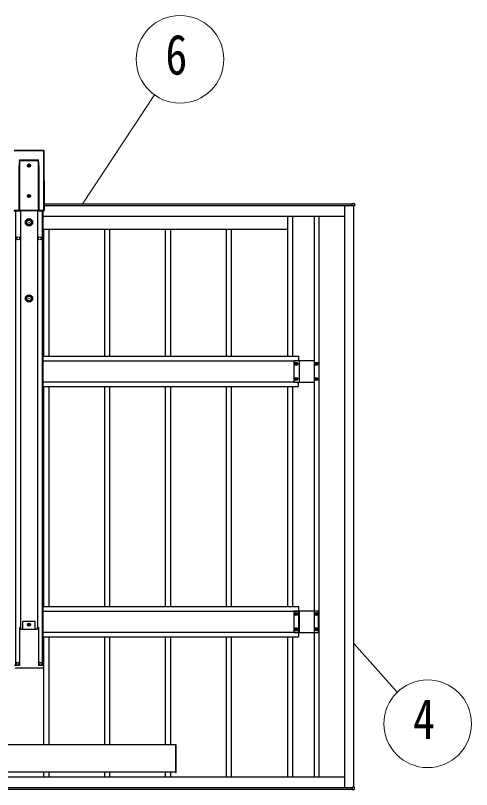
# Model space of a CAD drawing. Units: millimetres, scale not verified. Extents: x -16820 to 16820, y -11880 to 11880.
# Drawn here: x -1541 to -42, y -1474 to 1069 of the extents above; entities that cross this region are included whole.
import ezdxf
from ezdxf.enums import TextEntityAlignment as Align

# ---------------------------------------------------------------- set-up
doc = ezdxf.new("R2010")
doc.units = ezdxf.units.MM
doc.header["$LTSCALE"] = 60
doc.layers.add('0-5_YKK_A1', color=4, linetype='Continuous')
doc.layers.add('0-6_YKK_D', color=6, linetype='Continuous', lineweight=18)
doc.styles.add('ＭＳ ゴシック', font='')
doc.styles.get('ＭＳ ゴシック').set_extended_font_data('MS Gothic')

msp = doc.modelspace()

# ---------------------------------------------------------------- linework, layer by layer
at = {"layer": '0-5_YKK_A1'}
for p, q in [((-1447.59, 625.28), (-1545.1, 625.28)), ((-1447.59, 625.28), (-1545.1, 625.28)), ((-1544.62, 624.8), (-1448.07, 624.8)), ((-1448.07, 624.27), (-1544.62, 624.27)), ((-1448.07, 624.8), (-1447.59, 625.28)), ((-1448.07, 624.8), (-1448.07, 624.27)), ((-1447.44, 428.09), (-1448.07, 624.27)), ((-1447.59, 625.28), (-1447.59, 625.28)), ((-1447.09, 624.78), (-1447.57, 624.3)), ((-1447.57, 624.3), (-1446.94, 428.12)), ((-1446.46, 427.64), (-1447.09, 624.78)), ((-1446.46, 427.64), (-1447.09, 624.78)), ((-1447.09, 624.78), (-1447.09, 624.78)), ((-1465.29, 591.58), (-1527.41, 591.58)), ((-1527.41, 591.58), (-1527.41, 428.65)), ((-1527.4, 594.19), (-1465.29, 594.19)), ((-1465.29, 428.65), (-1465.29, 591.58)), ((-1528.88, 428.2), (-1528.4, 574.98)), ((-1527.91, 574.96), (-1528.38, 428.17)), ((-1527.91, 428.65), (-1527.91, 574.96)), ((-1495.87, 577.05), (-1495.87, 578.01)), ((-1464.79, 574.96), (-1464.79, 428.65)), ((-1464.32, 428.17), (-1464.79, 574.96)), ((-1464.29, 574.98), (-1463.82, 428.2)), ((-1495.87, 477.05), (-1495.87, 478.01)), ((-1446.53, 449.45), (-434.85, 449.45)), ((-1446.51, 444.45), (-434.85, 444.45)), ((-1446.51, 444.43), (-436.85, 444.43)), ((-458.35, -1467.46), (-458.35, 443.96)), ((-458.35, 443.96), (-433.35, 443.96)), ((-436.85, 444.43), (-436.85, 443.96)), ((-434.85, 450.97), (-427.32, 450.51)), ((-434.85, 450.47), (-434.85, 450.97)), ((-434.85, 444.57), (-434.85, 450.47)), ((-433.85, 443.96), (-433.85, 444.27)), ((-433.35, 442.77), (-433.35, 443.97)), ((-433.03, 442.77), (-433.35, 442.77)), ((-427.32, 442.77), (-433.03, 442.77)), ((-428.35, -1466.26), (-428.35, 442.77)), ((-1545.73, 427.14), (-1524.97, 427.14)), ((-1545.73, 427.14), (-1524.97, 427.14)), ((-1545.25, 428.09), (-1528.87, 428.09)), ((-1527.93, 427.62), (-1545.25, 427.62)), ((-1540.15, 427.14), (-1540.15, -1065.98)), ((-1528.38, 428.17), (-1527.91, 428.65)), ((-1527.41, 428.15), (-1527.93, 427.62)), ((-1527.41, 428.65), (-1465.29, 428.65)), ((-1527.41, 428.65), (-1527.41, 428.15)), ((-1465.29, 428.15), (-1527.41, 428.15)), ((-1524.97, 427.14), (-1524.72, 428.02)), ((-1524.72, 428.02), (-1467.85, 428.02)), ((-1523.85, 428.02), (-1523.85, -947.81)), ((-1468.85, 428.02), (-1468.85, -947.81)), ((-1467.85, 428.02), (-1467.59, 427.14)), ((-1467.59, 427.14), (-1446.96, 427.14)), ((-1467.59, 427.14), (-1446.96, 427.14)), ((-1465.29, 428.65), (-1465.29, 428.15)), ((-1464.76, 427.62), (-1465.29, 428.15)), ((-1464.79, 428.65), (-1464.32, 428.17)), ((-1447.44, 427.62), (-1464.76, 427.62)), ((-1463.82, 428.09), (-1447.44, 428.09)), ((-1452.55, 427.14), (-1452.55, -1065.98)), ((-1451.35, 427.14), (-1451.35, -1065.98)), ((-1451.35, 424.46), (-1450.35, 424.46)), ((-1450.35, 409.45), (-1450.35, 427.14)), ((-1450.35, 409.45), (-458.35, 409.45)), ((-1447.44, 427.62), (-1447.44, 428.09)), ((-1446.96, 427.14), (-1447.44, 427.62)), ((-1446.96, 427.14), (-1446.96, 427.14)), ((-1446.94, 428.12), (-1446.46, 427.64)), ((-1446.46, 427.64), (-1446.46, 427.64)), ((-647.35, 409.45), (-647.35, -50.54)), ((-630.35, 409.45), (-630.35, -50.54)), ((-559.35, 409.45), (-559.35, -1432.96)), ((-543.35, 409.45), (-543.35, -1432.96)), ((-1451.35, 366.46), (-1432.25, 366.46)), ((-1447.35, -50.54), (-1447.35, 366.46)), ((-1447.35, 366.46), (-1232.25, 366.46)), ((-1430.35, -50.54), (-1430.35, 366.46)), ((-1247.35, -50.54), (-1247.35, 366.46)), ((-1247.35, 366.46), (-1032.25, 366.46)), ((-1230.35, -50.54), (-1230.35, 366.46)), ((-1047.35, -50.54), (-1047.35, 366.46)), ((-1047.35, 366.46), (-832.25, 366.46)), ((-1030.35, -50.54), (-1030.35, 366.46)), ((-847.35, -50.54), (-847.35, 366.46)), ((-847.35, 366.46), (-647.35, 366.46)), ((-830.35, -50.54), (-830.35, 366.46)), ((-1451.35, -65.54), (-625.35, -65.54)), ((-625.35, -136.04), (-625.35, -65.04)), ((-625.35, -65.04), (-559.35, -65.04)), ((-618.83, -74.1), (-618.83, -73.14)), ((-607.85, -136.04), (-607.85, -65.04)), ((-552.83, -74.1), (-552.83, -73.14)), ((-618.83, -124.1), (-618.83, -123.14)), ((-552.83, -124.1), (-552.83, -123.14)), ((-1451.35, -135.54), (-625.35, -135.54)), ((-1451.35, -150.54), (-610.35, -150.54)), ((-1447.35, -872.96), (-1447.35, -150.54)), ((-1430.35, -872.96), (-1430.35, -150.54)), ((-1247.35, -872.96), (-1247.35, -150.54)), ((-1230.35, -872.96), (-1230.35, -150.54)), ((-1047.35, -872.96), (-1047.35, -150.54)), ((-1030.35, -872.96), (-1030.35, -150.54)), ((-847.35, -872.96), (-847.35, -150.54)), ((-830.35, -872.96), (-830.35, -150.54)), ((-647.35, -150.54), (-647.35, -872.96)), ((-630.35, -150.54), (-630.35, -872.96)), ((-625.35, -136.04), (-559.35, -136.04)), ((-610.35, -150.54), (-610.35, -136.04)), ((-1451.35, -887.96), (-610.35, -887.96)), ((-625.35, -958.46), (-625.35, -887.46)), ((-625.35, -887.46), (-545.35, -887.46)), ((-607.85, -958.46), (-607.85, -887.46)), ((-545.35, -958.46), (-545.35, -887.46)), ((-618.83, -896.52), (-618.83, -895.56)), ((-552.83, -896.52), (-552.83, -895.56)), ((-1475.85, -921.98), (-1516.85, -921.98)), ((-1516.85, -947.81), (-1516.85, -921.98)), ((-1495.87, -931.54), (-1495.87, -930.58)), ((-1475.85, -947.81), (-1475.85, -921.98)), ((-1527.6, -942.62), (-1527.6, -1065.83)), ((-1527.24, -942.48), (-1527.58, -942.48)), ((-1527.24, -942.48), (-1526.74, -942.48)), ((-1526.74, -942.48), (-1524.7, -942.48)), ((-1524.39, -947.81), (-1524.7, -942.48)), ((-1468, -942.48), (-1465.96, -942.48)), ((-1465.96, -942.48), (-1465.46, -942.48)), ((-1465.46, -942.48), (-1465.11, -942.48)), ((-1465.1, -942.62), (-1465.1, -1065.83)), ((-1451.35, -957.96), (-610.35, -957.96)), ((-625.35, -958.46), (-545.35, -958.46)), ((-618.83, -946.52), (-618.83, -945.56)), ((-552.83, -946.52), (-552.83, -945.56)), ((-1451.35, -972.96), (-610.35, -972.96)), ((-1447.35, -1327.96), (-1447.35, -972.96)), ((-1430.35, -1327.96), (-1430.35, -972.96)), ((-1247.35, -1327.96), (-1247.35, -972.96)), ((-1230.35, -1327.96), (-1230.35, -972.96)), ((-1047.35, -1327.96), (-1047.35, -972.96)), ((-1030.35, -1327.96), (-1030.35, -972.96)), ((-847.35, -1432.96), (-847.35, -972.96)), ((-830.35, -1432.96), (-830.35, -972.96)), ((-647.35, -972.96), (-647.35, -1432.96)), ((-630.35, -972.96), (-630.35, -1432.96)), ((-1543.72, -1065.98), (-1528.71, -1065.98)), ((-1537.85, -1065.98), (-1537.85, -1061.98)), ((-1528.85, -1065.98), (-1528.85, -1061.98)), ((-1528.71, -1065.98), (-1527.71, -1065.98)), ((-1527.61, -1065.98), (-1527.71, -1065.98)), ((-1465.08, -1065.98), (-1464.98, -1065.98)), ((-1464.98, -1065.98), (-1463.99, -1065.98)), ((-1463.99, -1065.98), (-1448.97, -1065.98)), ((-1463.85, -1065.98), (-1463.85, -1061.98)), ((-1454.85, -1065.98), (-1454.85, -1061.98)), ((-1448.97, -1065.98), (-1448.48, -1065.98)), ((-1448.48, -1065.98), (-1448.94, -1073.6)), ((-1528.18, -1075.48), (-1541.75, -1075.48)), ((-1526.69, -1075.48), (-1528.18, -1075.48)), ((-1526.31, -1075.48), (-1526.69, -1075.48)), ((-1466.38, -1075.48), (-1526.31, -1075.48)), ((-1466.01, -1075.48), (-1466.38, -1075.48)), ((-1464.51, -1075.48), (-1466.01, -1075.48)), ((-1450.94, -1075.48), (-1464.51, -1075.48)), ((-1015.35, -1327.96), (-2065.35, -1327.96)), ((-1012.85, -1417.36), (-1012.85, -1328.55)), ((-1447.35, -1432.96), (-1447.35, -1417.96)), ((-1430.35, -1432.96), (-1430.35, -1417.96)), ((-1247.35, -1432.96), (-1247.35, -1417.96)), ((-1230.35, -1432.96), (-1230.35, -1417.96)), ((-1047.35, -1432.96), (-1047.35, -1417.96)), ((-1030.35, -1432.96), (-1030.35, -1417.96)), ((-1015.35, -1417.46), (-1015.35, -1418.46)), ((-1015.35, -1418.46), (-1013.79, -1418.36)), ((-5408.35, -1432.96), (-458.35, -1432.96)), ((-5428.85, -1467.96), (-434.85, -1467.96)), ((-5428.85, -1472.96), (-434.85, -1472.96)), ((-458.35, -1467.46), (-433.35, -1467.46)), ((-434.85, -1468.06), (-434.85, -1473.96)), ((-434.85, -1473.96), (-434.85, -1474.46)), ((-434.85, -1474.46), (-427.32, -1474)), ((-434.55, -1467.46), (-434.55, -1467.76)), ((-433.85, -1467.46), (-433.85, -1467.76)), ((-433.35, -1466.26), (-433.35, -1467.46)), ((-433.35, -1466.26), (-433.35, -1467.46)), ((-433.03, -1466.26), (-433.35, -1466.26)), ((-427.32, -1466.26), (-433.03, -1466.26))]:
    msp.add_line(p, q, dxfattribs=at)
for points in [[(-1527.77, 591.6), (-1527.49, 593.58), (-1527.41, 594.15), (-1527.4, 594.19)], [(-1527.41, 591.58), (-1527.43, 591.58), (-1527.45, 591.58), (-1527.48, 591.58), (-1527.5, 591.58), (-1527.52, 591.58), (-1527.54, 591.58), (-1527.57, 591.58), (-1527.59, 591.58)], [(-1465.11, 591.58), (-1465.25, 593.57), (-1465.29, 594.15), (-1465.29, 594.19)], [(-1465.29, 591.58), (-1465.26, 591.58), (-1465.24, 591.58), (-1465.22, 591.58), (-1465.19, 591.58), (-1465.17, 591.58), (-1465.15, 591.58), (-1465.13, 591.58), (-1465.11, 591.58)], [(-1497.79, 576.09), (-1498.75, 576.09), (-1498.75, 575.13), (-1497.79, 575.13)], [(-1495.87, 578.01), (-1496.83, 578.01), (-1496.83, 577.05)], [(-1496.83, 574.17), (-1496.83, 573.21), (-1495.87, 573.21), (-1495.87, 574.17)], [(-1494.91, 575.13), (-1493.95, 575.13), (-1493.95, 576.09), (-1494.91, 576.09)], [(-1497.79, 476.09), (-1498.75, 476.09), (-1498.75, 475.13), (-1497.79, 475.13)], [(-1495.87, 478.01), (-1496.83, 478.01), (-1496.83, 477.05)], [(-1496.83, 474.17), (-1496.83, 473.21), (-1495.87, 473.21), (-1495.87, 474.17)], [(-1494.91, 475.13), (-1493.95, 475.13), (-1493.95, 476.09), (-1494.91, 476.09)], [(-433.65, 444.27), (-434.85, 444.27), (-434.85, 444.57)], [(-426.85, 450.01), (-426.85, 442.77), (-427.32, 442.77)], [(-1527.41, 428.65), (-1527.5, 428.65), (-1527.59, 428.65), (-1527.67, 428.65), (-1527.75, 428.65), (-1527.81, 428.65), (-1527.86, 428.65), (-1527.89, 428.65), (-1527.91, 428.65)], [(-1465.29, 428.65), (-1465.19, 428.65), (-1465.1, 428.65), (-1465.02, 428.65), (-1464.94, 428.65), (-1464.88, 428.65), (-1464.83, 428.65), (-1464.8, 428.65), (-1464.79, 428.65)], [(-1451.35, -50.54), (-610.35, -50.54), (-610.35, -65.04)], [(-619.79, -76.02), (-620.75, -76.02), (-620.75, -75.06), (-619.79, -75.06)], [(-618.83, -73.14), (-617.87, -73.14), (-617.87, -74.1)], [(-616.91, -75.06), (-615.95, -75.06), (-615.95, -76.02), (-616.91, -76.02)], [(-553.79, -76.02), (-554.75, -76.02), (-554.75, -75.06), (-553.79, -75.06)], [(-552.83, -73.14), (-551.87, -73.14), (-551.87, -74.1)], [(-550.91, -75.06), (-549.95, -75.06), (-549.95, -76.02), (-550.91, -76.02)], [(-617.87, -76.98), (-617.87, -77.94), (-618.83, -77.94), (-618.83, -76.98)], [(-551.87, -76.98), (-551.87, -77.94), (-552.83, -77.94), (-552.83, -76.98)], [(-619.79, -126.02), (-620.75, -126.02), (-620.75, -125.06), (-619.79, -125.06)], [(-618.83, -123.14), (-617.87, -123.14), (-617.87, -124.1)], [(-617.87, -126.98), (-617.87, -127.94), (-618.83, -127.94), (-618.83, -126.98)], [(-616.91, -125.06), (-615.95, -125.06), (-615.95, -126.02), (-616.91, -126.02)], [(-553.79, -126.02), (-554.75, -126.02), (-554.75, -125.06), (-553.79, -125.06)], [(-552.83, -123.14), (-551.87, -123.14), (-551.87, -124.1)], [(-551.87, -126.98), (-551.87, -127.94), (-552.83, -127.94), (-552.83, -126.98)], [(-550.91, -125.06), (-549.95, -125.06), (-549.95, -126.02), (-550.91, -126.02)], [(-1451.35, -872.96), (-610.35, -872.96), (-610.35, -972.96)], [(-619.79, -898.44), (-620.75, -898.44), (-620.75, -897.48), (-619.79, -897.48)], [(-618.83, -895.56), (-617.87, -895.56), (-617.87, -896.52)], [(-617.87, -899.4), (-617.87, -900.36), (-618.83, -900.36), (-618.83, -899.4)], [(-616.91, -897.48), (-615.95, -897.48), (-615.95, -898.44), (-616.91, -898.44)], [(-553.79, -898.44), (-554.75, -898.44), (-554.75, -897.48), (-553.79, -897.48)], [(-552.83, -895.56), (-551.87, -895.56), (-551.87, -896.52)], [(-551.87, -899.4), (-551.87, -900.36), (-552.83, -900.36), (-552.83, -899.4)], [(-550.91, -897.48), (-549.95, -897.48), (-549.95, -898.44), (-550.91, -898.44)], [(-1497.79, -932.5), (-1498.75, -932.5), (-1498.75, -933.46), (-1497.79, -933.46)], [(-1495.87, -930.58), (-1496.83, -930.58), (-1496.83, -931.54)], [(-1496.83, -934.42), (-1496.83, -935.38), (-1495.87, -935.38), (-1495.87, -934.42)], [(-1494.91, -933.46), (-1493.95, -933.46), (-1493.95, -932.5), (-1494.91, -932.5)], [(-1524.39, -947.81), (-1468.31, -947.81), (-1468, -942.48)], [(-619.79, -948.44), (-620.75, -948.44), (-620.75, -947.48), (-619.79, -947.48)], [(-618.83, -945.56), (-617.87, -945.56), (-617.87, -946.52)], [(-617.87, -949.4), (-617.87, -950.36), (-618.83, -950.36), (-618.83, -949.4)], [(-616.91, -947.48), (-615.95, -947.48), (-615.95, -948.44), (-616.91, -948.44)], [(-553.79, -948.44), (-554.75, -948.44), (-554.75, -947.48), (-553.79, -947.48)], [(-552.83, -945.56), (-551.87, -945.56), (-551.87, -946.52)], [(-551.87, -949.4), (-551.87, -950.36), (-552.83, -950.36), (-552.83, -949.4)], [(-550.91, -947.48), (-549.95, -947.48), (-549.95, -948.44), (-550.91, -948.44)], [(-1015.35, -1417.96), (-2065.35, -1417.96), (-2065.35, -1327.96)], [(-1013.79, -1327.55), (-1015.35, -1327.46), (-1015.35, -1328.45), (-1015.35, -1417.46)], [(-433.65, -1467.76), (-434.85, -1467.76), (-434.85, -1468.06)], [(-426.85, -1473.5), (-426.85, -1466.26), (-427.32, -1466.26)]]:
    msp.add_lwpolyline(points, dxfattribs=at)
for centre, radius in [((-1496.35, 575.61), 5.3), ((-1496.35, 475.61), 5.3), ((-1496.28, 389.11), 12), ((-1496.28, 389.11), 10.88), ((-1496.28, 389.11), 7.48), ((-1496.28, 389.11), 0.5), ((-1531.85, 336.46), 5), ((-1460.85, 336.46), 5), ((-1496.28, 139.11), 12), ((-1496.28, 139.11), 10.88), ((-1496.28, 139.11), 7.48), ((-1496.28, 139.11), 0.5), ((-618.35, -75.54), 5.3), ((-552.35, -75.54), 5.3), ((-618.35, -125.54), 5.3), ((-552.35, -125.54), 5.3), ((-618.35, -897.96), 5.3), ((-552.35, -897.96), 5.3), ((-1496.35, -932.98), 5.3), ((-618.35, -947.96), 5.3), ((-552.35, -947.96), 5.3), ((-1533.35, -1061.48), 5), ((-1459.35, -1061.48), 5)]:
    msp.add_circle(centre, radius, dxfattribs=at)
for centre, radius, start, end in [((-1448.07, 624.3), 0.501, 0.24971, 89.75029), ((-1447.96, 627.03), 2.76, 267.8048, 278.19817), ((-1447.59, 624.78), 0.5, 0.18366, 90), ((-1447.59, 624.77), 0.501, 0.24971, 89.75029), ((-1528.98, 582.6), 9.09, 81.20266, 82.35702), ((-1086.03, 561.61), 442.57, 175.77814, 176.1178), ((-1764.02, 550.61), 301.89, 7.80423, 8.30085), ((-1463.72, 582.6), 9.09, 97.64298, 98.79734), ((-1528.3, 572.23), 2.76, 81.80183, 92.1952), ((-1497.79, 577.05), 0.96, 270, 0), ((-1497.79, 574.17), 0.96, 0, 90), ((-1494.91, 577.05), 0.96, 180, 270), ((-1494.91, 574.17), 0.96, 90, 180), ((-1464.39, 572.23), 2.76, 87.8048, 98.19817), ((-1497.79, 477.05), 0.96, 270, 0), ((-1497.79, 474.17), 0.96, 0, 90), ((-1494.91, 477.05), 0.96, 180, 270), ((-1494.91, 474.17), 0.96, 90, 180), ((-433.65, 443.97), 0.3, 0, 90), ((-427.35, 450.01), 0.5, 0, 86.5), ((-1528.77, 425.44), 2.76, 81.80183, 92.1952), ((-1528.46, 425.33), 2.79, 88.18282, 98.39155), ((-1527.4, 428.65), 0.501, 180.24971, 269.75029), ((-1465.29, 428.65), 0.501, 270.24971, 359.75029), ((-1464.23, 425.33), 2.79, 81.60845, 91.81718), ((-1463.92, 425.44), 2.76, 87.8048, 98.19817), ((-1447.34, 430.85), 2.76, 267.8048, 278.19817), ((-1447.44, 428.12), 0.501, 270.24971, 359.75029), ((-1446.96, 427.64), 0.5, 270, 0.18366), ((-1446.96, 427.64), 0.501, 270.24971, 359.75029), ((-619.79, -74.1), 0.96, 270, 0), ((-619.79, -76.98), 0.96, 0, 90), ((-616.91, -74.1), 0.96, 180, 270), ((-616.91, -76.98), 0.96, 90, 180), ((-553.79, -74.1), 0.96, 270, 0), ((-553.79, -76.98), 0.96, 0, 90), ((-550.91, -74.1), 0.96, 180, 270), ((-550.91, -76.98), 0.96, 90, 180), ((-619.79, -124.1), 0.96, 270, 0), ((-619.79, -126.98), 0.96, 0, 90), ((-616.91, -124.1), 0.96, 180, 270), ((-616.91, -126.98), 0.96, 90, 180), ((-553.79, -124.1), 0.96, 270, 0), ((-553.79, -126.98), 0.96, 0, 90), ((-550.91, -124.1), 0.96, 180, 270), ((-550.91, -126.98), 0.96, 90, 180), ((-619.79, -896.52), 0.96, 270, 0), ((-619.79, -899.4), 0.96, 0, 90), ((-616.91, -896.52), 0.96, 180, 270), ((-616.91, -899.4), 0.96, 90, 180), ((-553.79, -896.52), 0.96, 270, 0), ((-553.79, -899.4), 0.96, 0, 90), ((-550.91, -896.52), 0.96, 180, 270), ((-550.91, -899.4), 0.96, 90, 180), ((-1497.79, -931.54), 0.96, 270, 0), ((-1497.79, -934.42), 0.96, 0, 90), ((-1494.91, -931.54), 0.96, 180, 270), ((-1494.91, -934.42), 0.96, 90, 180), ((-619.79, -946.52), 0.96, 270, 0), ((-619.79, -949.4), 0.96, 0, 90), ((-616.91, -946.52), 0.96, 180, 270), ((-616.91, -949.4), 0.96, 90, 180), ((-553.79, -946.52), 0.96, 270, 0), ((-553.79, -949.4), 0.96, 0, 90), ((-550.91, -946.52), 0.96, 180, 270), ((-550.91, -949.4), 0.96, 90, 180), ((-1533.35, -1061.98), 4.5, 90, 180), ((-1533.35, -1061.98), 4.5, 0, 90), ((-1459.35, -1061.98), 4.5, 90, 180), ((-1459.35, -1061.98), 4.5, 0, 90), ((-1450.94, -1073.48), 2, 270, 356.5), ((-1013.85, -1328.55), 1, 0, 86.5), ((-1013.85, -1417.36), 1, 273.5, 0), ((-433.65, -1467.46), 0.3, 270, 0), ((-427.35, -1473.5), 0.5, 273.5, 0)]:
    msp.add_arc(centre, radius, start, end, dxfattribs=at)
for centre, major_axis, ratio, start_param, end_param in [((-1527.41, 573.82), (0, -19.08), 0.052413, 3.5123474, 4.6513024), ((-1527.41, 573.79), (0, -19.08), 0.026207, 3.5123474, 4.6513024), ((-1524.32, 591.58), (0, -50), 0.061774, 4.6600291, 4.7123946), ((-1468.38, 591.58), (0, -50), 0.061774, 1.5707907, 1.6231562), ((-1465.29, 573.79), (0, -19.08), 0.026207, 1.6318829, 2.7708379), ((-1465.29, 573.82), (0, -19.08), 0.052413, 1.6318829, 2.7708379), ((-1527.87, 428.2), (-0.543, -0.848), 0.992387, 5.2824884, 5.3922079), ((-1527.93, 428.12), (0.941, -0.042), 0.529688, 3.2789358, 4.7362857), ((-1527.87, 428.18), (-0.293, -0.417), 0.981557, 5.3232786, 5.4329981), ((-1527.93, 428.12), (0.185, -0.478), 0.839234, 4.3937254, 5.8510754), ((-1464.76, 428.12), (-0.185, -0.478), 0.839234, 0.4321099, 1.8894599), ((-1464.76, 428.12), (0.941, 0.042), 0.529688, 4.6884922, 6.1458421), ((-1464.82, 428.18), (0.293, -0.417), 0.981557, 0.8501872, 0.9599067), ((-1464.82, 428.2), (0.543, -0.848), 0.992387, 0.8909775, 1.0006969), ((-1527.55, -942.98), (0.031, -0.5), 0.061627, 3.1377656, 3.9231638), ((-1465.14, -942.98), (-0.031, -0.5), 0.061627, 2.3600215, 3.1454197), ((-1527.64, -1065.48), (0.031, -0.5), 0.061627, 6.2793582, 7.0647564), ((-1465.05, -1065.48), (-0.031, -0.5), 0.061627, 5.5016142, 6.2870124)]:
    msp.add_ellipse(centre, major_axis=major_axis, ratio=ratio, start_param=start_param, end_param=end_param, dxfattribs=at)
at = {"layer": '0-6_YKK_D'}
for p, q in [((-1321.69, 447.19), (-1084.1, 807.76)), ((-428.35, -994.26), (-286.25, -1154.87))]:
    msp.add_line(p, q, dxfattribs=at)
for centre in [(-999.98, 924.63), (-186.11, -1258.35)]:
    msp.add_circle(centre, 144, dxfattribs=at)

# ---------------------------------------------------------------- texts
at = {"layer": '0-6_YKK_D', "style": 'ＭＳ ゴシック', "width": 0.8}
for s, p in [('6', (-1047.98, 834.63)), ('4', (-234.11, -1348.35))]:
    msp.add_text(s, height=132, dxfattribs=at).set_placement(p, align=Align.BOTTOM_LEFT)

doc.saveas('drawing.dxf')
